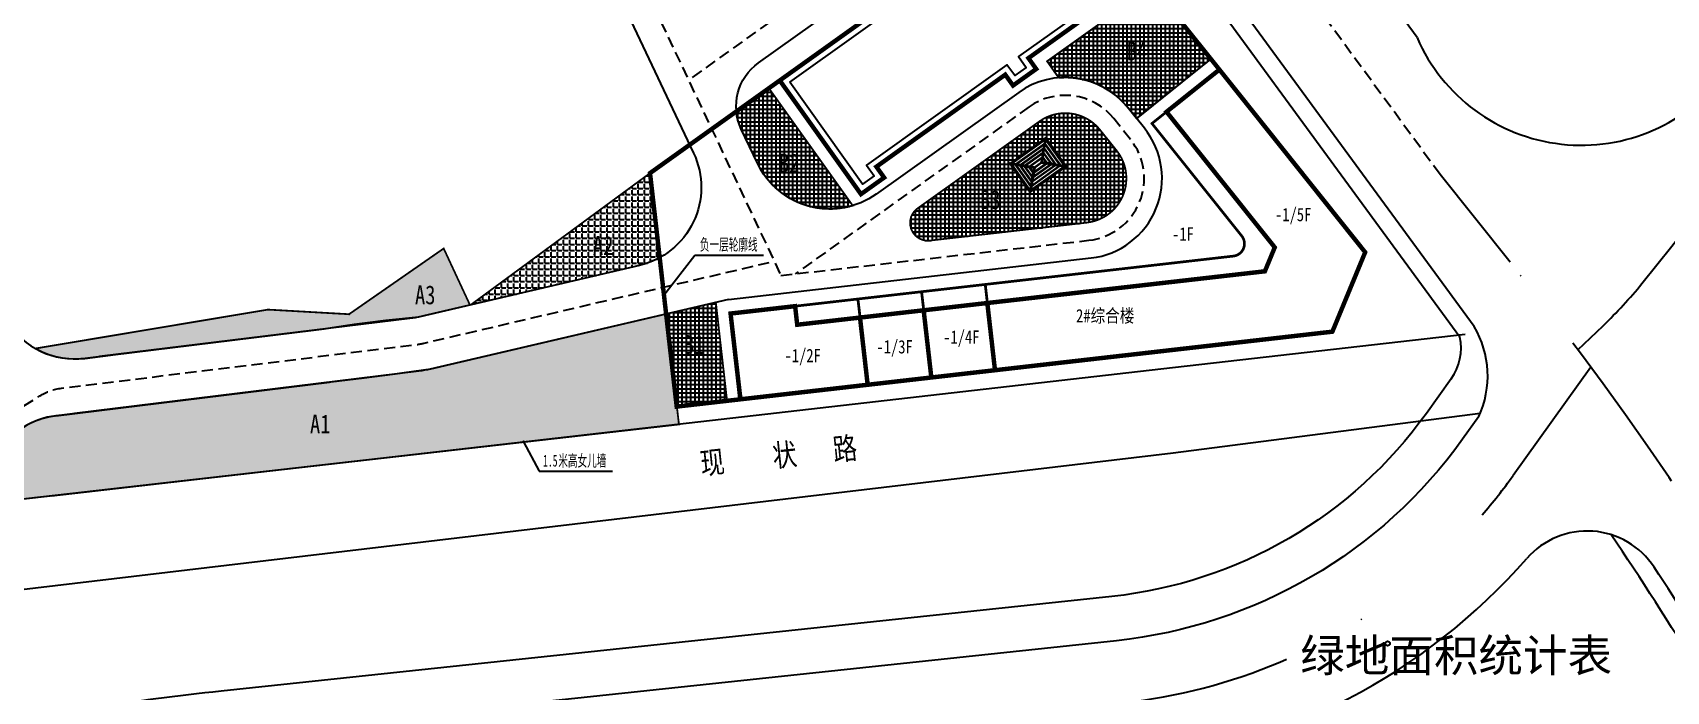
# Model space of a CAD drawing. Extents: x -809667 to 586099, y 3084146 to 3634412.
# Drawn here: x 382631 to 382814.6, y 3085645.5 to 3085719.5 of the extents above; entities that cross this region are included whole.
import ezdxf
from ezdxf.enums import TextEntityAlignment as Align

# ---------------------------------------------------------------- set-up
doc = ezdxf.new("R2010")
doc.units = 0
doc.header["$LTSCALE"] = 0.5
doc.header["$PDSIZE"] = 0.2
doc.linetypes.add('DASHDOT', pattern=[25.399999999999995, 12.7, -6.349999999999999, 0, -6.349999999999999])
doc.linetypes.add('DASHED', pattern=[0.75, 0.5, -0.25])
doc.layers.get('0').update_dxf_attribs({"linetype": 'CONTINUOUS'})
for name, color, linetype in [('0-人行道线', 46, 'CONTINUOUS'), ('DIM_LEAD', 3, 'CONTINUOUS'), ('J-WALL-墙体', 2, 'CONTINUOUS'), ('JMD', 7, 'CONTINUOUS'), ('JZD', 7, 'CONTINUOUS'), ('PUB_TITLE', 4, 'CONTINUOUS'), ('RD-中线', 1, 'DASHDOT'), ('后期', 7, 'CONTINUOUS'), ('建筑', 7, 'CONTINUOUS'), ('文字', 7, 'CONTINUOUS'), ('绿化轮廓', 3, 'CONTINUOUS'), ('道路', 4, 'CONTINUOUS')]:
    doc.layers.add(name, color=color, linetype=linetype)
doc.styles.add('-宋体', font='', dxfattribs={"width": 0.6})
doc.styles.add('_宋体', font='', dxfattribs={"width": 0.8})
doc.styles.add('DIMST', font='', dxfattribs={"width": 0.8})
doc.styles.add('HZ', font='', dxfattribs={"width": 0.8})
doc.styles.add('宋体', font='')
doc.styles.get('-宋体').set_extended_font_data('NSimSun')
doc.styles.get('_宋体').set_extended_font_data('SimSun')
doc.styles.get('DIMST').set_extended_font_data('SimSun')
doc.styles.get('HZ').set_extended_font_data('NSimSun')
doc.styles.get('宋体').set_extended_font_data('SimSun')
pattern_1 = [(0, (-703.3683403571486, 0), (0, 0.6985000000000001), [0.508, -0.1905]), (90, (-703.3683403571486, 0), (-0.6985000000000001, 4.277078946022132e-17), [0.508, -0.1905])]
pattern_2 = [(90, (0, 0), (-0.47625, 8.326672684688674e-17), []), (180, (0, 0), (-8.326672684688674e-17, -0.47625), [])]

# ---------------------------------------------------------------- blocks, each defined once
blk = doc.blocks.new('GC0000')
at = {"linetype": 'Continuous'}
blk.add_point((0, 0), dxfattribs=at)
blk = doc.blocks.new('SDFSFSFS')
at = {"layer": 'J-WALL-墙体', "color": 0}
for points in [[(2371.289053867426, 5710.322396772914), (-1727.321036857553, 3436.981395447627)], [(2347.922433731554, 5628.75033621653), (-1645.748976301198, 3413.6147753119)], [(1745.860966622568, 3236.465135019273), (2487.140296993457, 5824.245570297586), (2410.233420760604, 5846.275831033709), (1646.923829654173, 3181.588519521523)], [(4154.919534029963, 2487.537671219092), (2424.829309964494, 5606.720075480407)], [(4236.491594586463, 2464.171051083365), (2448.195930100366, 5688.292136036791)], [(2231.089333052107, 5220.890033434378), (-1237.888673518872, 3296.78167463257)], [(2207.722712916235, 5139.317972877994), (-1156.316612962662, 3273.415054496611)], [(2090.889612236555, 4731.457670095377), (-748.4563101803942, 3156.58195381728)], [(2067.522992100829, 4649.885609539226), (-666.8842496240395, 3133.215333681554)], [(1950.689891421382, 4242.025306757074), (-259.0239468418004, 3016.382233002223)], [(1927.323271285277, 4160.453246200224), (-177.4518862854457, 2993.015612866497)], [(1810.490170605801, 3752.592943418073), (230.4084164968226, 2876.182512187166)], [(2278.762141232553, 3024.969934341963), (1887.397046838829, 3730.562682682648)], [(2686.622444014531, 2908.136833663099), (2004.230147518305, 4138.4229854648)], [(2768.194504570973, 2884.770213527372), (2027.596767654322, 4219.995046021184)], [(3176.05480735295, 2767.937112848507), (2144.429868333769, 4627.855348803336)], [(3257.626867909392, 2744.570492712781), (2167.79648846967, 4709.42740935972)], [(3665.487170691369, 2627.737392033916), (2284.629589149117, 5117.287712142104)], [(3747.059231247957, 2604.370771897957), (2307.996209284989, 5198.859772698488)], [(801.4128403939249, 2712.616171235451), (-1863.274471118115, 3475.925762340659), (-1885.304731853335, 3399.018886107951), (702.4757034257636, 2657.739555737702)], [(-1749.351297593705, 3360.074519215152), (38.9443668932654, 135.9534342605621)], [(-1667.779237037117, 3336.707899079192), (62.31098702916643, 217.5254948169459)], [(-1259.91893425482, 3219.874798399862), (179.1440877089044, 625.3857975983992)], [(-1178.346873698232, 3196.508178263903), (202.5107078447763, 706.957858154783)], [(-770.486570915964, 3079.675077584572), (319.3438085244561, 1114.818160936469)], [(-688.9145103594055, 3056.308457448613), (342.7104286604736, 1196.39022149262)], [(-281.0542075771664, 2939.475356769282), (459.5435293401824, 1604.250524274306)], [(-199.4821470206953, 2916.108736633556), (482.9101494760835, 1685.82258483069)], [(840.2164673410589, 2642.657050773734), (76.90687623235863, -22.03026073775254), (0, 0), (741.2793303725775, 2587.780435275752)], [(115.8512431257404, 113.9231735232752), (4214.461333853193, 2387.264174849726)], [(139.2178632616997, 195.495234079659), (4132.889273296954, 2410.630794985685)], [(208.3781557616312, 2799.275635953993), (599.7432501558214, 2093.682887612376)], [(256.0509639415541, 603.3555368620437), (3725.028970514075, 2527.46389566455)], [(279.4175840776588, 684.9275974186603), (3643.456909957808, 2550.83051580051)], [(289.9502163179568, 2775.909015818266), (623.1098702917225, 2175.25494816876)], [(1787.123550469871, 3671.020882861456), (311.9804770533228, 2852.815892051207)], [(396.2506847575423, 1092.787900201045), (3235.596607175132, 2667.663616479607)], [(419.6173048934725, 1174.359960757429), (3154.024546618748, 2691.030236615334)], [(536.4504055733851, 1582.220263539813), (2746.164243836043, 2807.863337294431)], [(559.8170257092861, 1663.792324096197), (2664.59218327963, 2831.229957430158)], [(676.6501263891987, 2071.652626878582), (2256.731880496984, 2948.063058109256)], [(700.0167465251288, 2153.224687434966), (2175.159819940542, 2971.429678244982)], [(1685.727456601453, 3111.629399059806), (4350.414768111979, 2348.319807957392), (4372.445028847171, 2425.226684190333), (1784.664593569672, 3166.506014557555)], [(2197.190080675995, 3048.336554477923), (1864.030426702928, 3648.990622126032)]]:
    blk.add_lwpolyline(points, dxfattribs=at)
blk.add_lwpolyline([(1837.133933915815, 3195.608734767884), (1798.330306968681, 3265.567855229601), (650.0063630795339, 2628.636835527373), (688.8099900266388, 2558.677715065656)], close=True, dxfattribs=at)

msp = doc.modelspace()

# ---------------------------------------------------------------- hatches: boundary and pattern name
at = {"layer": '绿化轮廓'}
h = msp.add_hatch(dxfattribs=at)
h.set_pattern_fill('ANSI37', color=1, scale=0.3, angle=45)
h.set_pattern_definition(pattern_2)
edge = h.paths.add_edge_path()
edge.add_line((382755.0783695675, 3085709.826128822), (382763.424305134, 3085716.522049933))
edge.add_line((382763.424305134, 3085716.522049933), (382756.8029004398, 3085724.694649588))
edge.add_line((382756.8029004398, 3085724.694649588), (382745.0127077688, 3085716.274541473))
edge.add_line((382745.0127077688, 3085716.274541473), (382746.3398046806, 3085714.416284065))
edge.add_arc((382747.0549909141, 3085705.444745254), 8.999999999671074, 38.739975940226486, 94.5578224687203, ccw=False)
edge.add_line((382754.0749367181, 3085711.07682843), (382755.0783695675, 3085709.826128822))
h = msp.add_hatch(dxfattribs=at)
h.set_pattern_fill('ANSI37', color=1, scale=0.3, angle=45)
h.set_pattern_definition([(90, (-703.3683403571486, 0), (-0.47625, 8.326672684688674e-17), []), (180, (-703.3683403571486, 0), (-8.326672684688674e-17, -0.47625), [])])
edge = h.paths.add_edge_path()
edge.add_line((382713.7585237047, 3085713.235960692), (382710.1023515907, 3085710.624861335))
edge.add_arc((382716.0743967162, 3085711.203374101), 6.000000000110943, 185.532985647886, 205.3270832286973)
edge.add_line((382710.6511140747, 3085708.636663095), (382712.4591998801, 3085704.816302978))
edge.add_arc((382720.5941238421, 3085708.666369488), 9.000000000155865, 205.3270832318524, 282.1655351902488)
edge.add_line((382722.4907552107, 3085699.868483978), (382723.1786785246, 3085700.045460192))
edge.add_line((382723.1786785246, 3085700.045460192), (382713.7585237049, 3085713.235960692))
h = msp.add_hatch(dxfattribs=at)
h.set_pattern_fill('ANSI37', color=1, scale=0.3, angle=45)
h.set_pattern_definition(pattern_2)
edge = h.paths.add_edge_path()
edge.add_line((382752.8297152868, 3085706.236947309), (382750.9549608052, 3085708.573680351))
edge.add_arc((382747.054990914, 3085705.444745253), 5.000000000119728, 38.73997594221286, 125.5329856329046)
edge.add_line((382744.149133153, 3085709.513650594), (382730.4622851022, 3085699.739023194))
edge.add_arc((382731.6246282067, 3085698.111461057), 2.000000000054953, 125.5329856337188, 276.5175427430836)
edge.add_line((382731.8516430445, 3085696.12438676), (382749.4972824918, 3085698.140326467))
edge.add_arc((382748.929745396, 3085703.10801221), 4.999999999402923, 276.5175427575775, 398.7399759488914)
h.paths.add_polyline_path([(382740.8334244435, 3085704.77616599), (382743.1252346249, 3085701.567076127), (382747.1481055566, 3085704.44005786), (382744.8562953752, 3085707.649147724)], flags=16)
h = msp.add_hatch(dxfattribs=at)
h.set_pattern_fill('ANGLE', color=256, scale=0.2)
h.set_pattern_definition([(0, (0, 0), (0, 0.6985000000000001), [0.508, -0.1905]), (90, (0, 0), (-0.6985000000000001, 4.277078946022132e-17), [0.508, -0.1905])])
edge = h.paths.add_edge_path()
edge.add_line((382700.3958834897, 3085703.703557182), (382680.2589305504, 3085688.90717089))
edge.add_line((382680.2589305504, 3085688.90717089), (382699.1990335402, 3085693.334228032))
edge.add_arc((382697.1505883367, 3085702.098009903), 9.000000023849273, 283.1561102713246, 299.2086821289057)
edge.add_line((382701.5425157087, 3085694.242376613), (382700.3958834897, 3085703.703557182))
h = msp.add_hatch(dxfattribs=at)
h.set_pattern_fill('ANGLE', color=256, scale=0.2)
h.set_pattern_definition(pattern_1)
edge = h.paths.add_edge_path()
edge.add_arc((382687.0588989622, 3085543.515571734), 144.5665313212647, 95.05331200825037, 99.33145170009328, ccw=False)
edge.add_line((382674.3250980604, 3085687.520197677), (382680.1626330193, 3085688.884662319))
edge.add_line((382680.1626330193, 3085688.884662319), (382677.2086150101, 3085695.234195566))
edge.add_line((382677.2086150101, 3085695.234195566), (382666.5737307015, 3085687.846980482))
edge.add_line((382666.5737307015, 3085687.846980482), (382657.4637307016, 3085688.365980482))
edge.add_line((382657.4637307016, 3085688.365980482), (382631.3231912658, 3085683.993125715))
edge.add_arc((382635.776728508, 3085691.813995617), 8.999999999664706, 240.340966412035, 277.0088711479487)
edge.add_line((382636.8749356754, 3085682.881250182), (382639.777528358, 3085683.238099944))
edge.add_line((382639.777528358, 3085683.238099944), (382663.6180839882, 3085686.169033563))
h = msp.add_hatch(dxfattribs=at)
h.set_pattern_fill('ANGLE', color=256, scale=0.2)
h.set_pattern_definition(pattern_1)
edge = h.paths.add_edge_path()
edge.add_arc((382616.1550287183, 3086098.335208238), 420.8895321953326, 276.5790424868966, 278.1318805301304)
edge.add_line((382675.6907281932, 3085681.677676445), (382702.2042360852, 3085687.874940238))
edge.add_line((382702.2042360852, 3085687.874940238), (382703.6467665922, 3085675.462771369))
edge.add_line((382703.6467665922, 3085675.462771369), (382615.1424042946, 3085665.397270828))
edge.add_line((382615.1424042946, 3085665.397270828), (382614.9238476781, 3085665.746846658))
edge.add_line((382614.9238476781, 3085665.746846658), (382629.9371127127, 3085675.133217606))
edge.add_arc((382634.7082290347, 3085667.501936649), 8.999999999954497, 97.00887113949551, 122.01383580791531, ccw=False)
edge.add_line((382633.6100218686, 3085676.434682085), (382664.3779373431, 3085680.217342805))
h = msp.add_hatch(dxfattribs=at)
h.set_pattern_fill('ANSI37', color=1, scale=0.3, angle=45)
h.set_pattern_definition(pattern_2)
h.paths.add_polyline_path([(382702.2042360852, 3085687.874940238), (382703.9483405993, 3085688.282606994), (382707.7920967722, 3085689.181046048), (382709.0534933747, 3085678.113705818), (382703.3925531088, 3085677.473531231)])

# ---------------------------------------------------------------- linework, layer by layer
at = {"color": 250, "linetype": 'Continuous'}
msp.add_circle((382783.2852735433, 3085650.842774116), 0.25, dxfattribs=at)
at = {"layer": '0-人行道线', "linetype": 'Continuous', "flags": 128}
msp.add_lwpolyline([(382791.4108890096, 3085685.277151344), (382749.8434089535, 3085741.996412571)], dxfattribs=at)
for points in [[(382790.4081820081, 3085680.57497957, 0.2090867300820047), (382791.4108890096, 3085685.277151344, 0.3358455256397926)], [(382790.4081820081, 3085680.57497957), (382787.6330964608, 3085676.706910052, -0.2137556990850618), (382752.3030060747, 3085656.134722489), (382652.2031147902, 3085645.472169963)]]:
    msp.add_lwpolyline(points, format="xyb", dxfattribs=at)
at = {"layer": '0-人行道线', "linetype": 'Continuous'}
msp.add_arc((382672.6912015508, 3085436.021589428), 210.4502491929133, 95.58679852138711, 99.60483602773678, dxfattribs=at)
at = {"layer": 'DIM_LEAD', "linetype": 'Continuous'}
for p, q in [((382701.9644405276, 3085689.9738849), (382705.4464408105, 3085694.491957853)), ((382705.4464408105, 3085694.491957853), (382713.1563273611, 3085694.491957853)), ((382686.1920102407, 3085673.495127196), (382687.9430201448, 3085670.203438464)), ((382687.9430201448, 3085670.203438464), (382696.189343907, 3085670.203438464))]:
    msp.add_line(p, q, dxfattribs=at)
for points, const_width in [([(382701.9033972302, 3085689.894678108, 1), (382702.025483825, 3085690.053091691, 1)], 0.2), ([(382686.1528738813, 3085673.56869886, 1), (382686.2311466001, 3085673.421555532, 1)], 0.1666666666666667)]:
    msp.add_lwpolyline(points, format="xyb", close=True, dxfattribs=dict(at, const_width=const_width))
at = {"layer": 'RD-中线', "ltscale": 3}
for points in [[(382804.6614249549, 3085683.844578389), (382807.4976176496, 3085686.55455594, 0.03221910152827433), (382811.8558288341, 3085691.291933086, 0.0418855328783042), (382860.2257242012, 3085762.66627741, -0.05521070137479402), (382881.5677128381, 3085793.861583958, -0.05521070137479402)], [(382868.0481379809, 3085576.553089992), (382835.1349191843, 3085636.535650172, 0.0429899048287925), (382797.0572431043, 3085693.679554923), (382789.1768168305, 3085703.550972327)], [(382806.1179880948, 3085681.886556475), (382797.3833571461, 3085669.711739106, -0.02264216319142112), (382793.9086817585, 3085665.304310027, -0.02264216319142112)], [(382786.7102609575, 3085658.233587068, -0.1482896972132081), (382753.574045067, 3085644.202226527), (382628.4691735695, 3085630.876165465)]]:
    msp.add_lwpolyline(points, format="xyb", dxfattribs=at)
at = {"layer": '建筑', "color": 142, "linetype": 'Continuous', "const_width": 0.5, "flags": 128}
msp.add_lwpolyline([(382700.3958834897, 3085703.703557182), (382747.6785070696, 3085737.471012359), (382756.2798458284, 3085725.427052849), (382764.378256273, 3085715.33302536), (382780.7591897344, 3085694.809929899), (382777.0728772496, 3085685.885418341), (382703.3932048256, 3085677.467826716)], close=True, dxfattribs=at)
at = {"layer": '建筑', "linetype": 'Continuous', "const_width": 0.5, "flags": 128}
for points in [[(382714.9741409475, 3085714.114795349), (382747.6785070696, 3085737.471012359), (382755.9407759279, 3085725.922200583), (382742.9202788381, 3085716.623455747), (382743.7920361662, 3085715.402784145), (382741.1879367484, 3085713.543035178), (382740.3161794201, 3085714.76370678), (382725.8308764074, 3085704.418853149), (382726.7026337357, 3085703.198181547), (382724.0985343179, 3085701.33843258)], [(382710.5466727537, 3085678.285079606), (382777.0728774872, 3085685.885417734), (382780.7591897344, 3085694.809929899), (382764.3784194455, 3085715.332819997), (382758.4383556058, 3085710.591971803), (382770.5984526164, 3085695.357014582), (382769.4878659323, 3085692.66829922), (382716.9368371496, 3085686.664566404), (382716.6984714688, 3085688.750994405), (382709.4456503234, 3085687.922389896)], [(382723.9909511756, 3085687.470466713), (382724.8536079292, 3085679.919584389), (382777.0728774872, 3085685.885417734), (382780.7591897344, 3085694.809929899), (382764.3782551751, 3085715.333025812), (382758.4383556058, 3085710.591971803), (382770.5984526164, 3085695.357014582), (382769.48786587, 3085692.668299068)], [(382731.1444186067, 3085688.287720475), (382732.0070753603, 3085680.736838152), (382777.0728774872, 3085685.885417734), (382780.7591897344, 3085694.809929899), (382764.3782551751, 3085715.333025812), (382758.4383556058, 3085710.591971803), (382770.5984526164, 3085695.357014582), (382769.48786587, 3085692.668299068)], [(382738.2978860377, 3085689.104974238), (382739.1605427913, 3085681.554091915), (382777.0728774872, 3085685.885417734), (382780.7591897344, 3085694.809929899), (382764.3782551751, 3085715.333025812), (382758.4383556058, 3085710.591971803), (382770.5984526164, 3085695.357014582), (382769.48786587, 3085692.668299068)]]:
    msp.add_lwpolyline(points, close=True, dxfattribs=at)
at = {"layer": '建筑', "linetype": 'Continuous', "flags": 128}
msp.add_lwpolyline([(382716.0901030438, 3085713.928707737), (382747.502052273, 3085736.361929654), (382754.8248138315, 3085726.108288195), (382741.8043167419, 3085716.80954336), (382742.67607407, 3085715.588871757), (382741.374024361, 3085714.658997274), (382740.5022670328, 3085715.879668876), (382724.7149143111, 3085704.604940762), (382725.5866716395, 3085703.38426916), (382724.2846219306, 3085702.454394676)], close=True, dxfattribs=at)
at = {"layer": '建筑', "color": 6, "const_width": 0.3}
for points in [[(382716.6984714688, 3085688.750994405), (382765.9504991886, 3085694.377866525, 0.589507902096652), (382766.8857672852, 3085696.642167207), (382756.7970675671, 3085709.281943722), (382758.4383556058, 3085710.591971803), (382770.5984526164, 3085695.357014582), (382769.4878660232, 3085692.66829923), (382716.9368371497, 3085686.664566404)], [(382723.9909511756, 3085687.470466713), (382723.7525845157, 3085689.556903752), (382765.9504982476, 3085694.377866417, 0.5908270701609228), (382766.8857672968, 3085696.642167192), (382756.7970675671, 3085709.281943722), (382758.4383556059, 3085710.591971803), (382770.5984526164, 3085695.357014582), (382769.4878659323, 3085692.66829922)], [(382731.1444186067, 3085688.287720475), (382730.9060519468, 3085690.374157514), (382765.9504982476, 3085694.377866417, 0.5908270701609228), (382766.8857672968, 3085696.642167192), (382756.7970675671, 3085709.281943722), (382758.4383556059, 3085710.591971803), (382770.5984526164, 3085695.357014582), (382769.4878659323, 3085692.66829922)], [(382738.2978860377, 3085689.104974238), (382738.0595193778, 3085691.191411277), (382765.9504982476, 3085694.377866417, 0.5908270701609228), (382766.8857672968, 3085696.642167192), (382756.7970675671, 3085709.281943722), (382758.4383556059, 3085710.591971803), (382770.5984526164, 3085695.357014582), (382769.4878659323, 3085692.66829922)]]:
    msp.add_lwpolyline(points, format="xyb", close=True, dxfattribs=at)
at = {"layer": '建筑', "linetype": 'Continuous', "const_width": 0.1, "flags": 128}
for points in [[(382738.1698781779, 3085691.209791027), (382739.2818268579, 3085681.613151264)], [(382723.8629248879, 3085689.575282099), (382724.9775280412, 3085679.955732982)], [(382731.0164015329, 3085690.392536563), (382732.1296774496, 3085680.784442123)]]:
    msp.add_lwpolyline(points, dxfattribs=at)
at = {"layer": '文字', "color": 3, "linetype": 'Continuous'}
for p, q in [((382792.0002426305, 3085685.55458702, -859.056), (382757.8059418111, 3085681.657302398, -859.056)), ((382757.8059418111, 3085681.657302398, -859.056), (382633.146991393, 3085667.399261478, -859.056))]:
    msp.add_line(p, q, dxfattribs=at)
at = {"layer": '文字', "linetype": 'Continuous', "flags": 128}
for points in [[(382742.9202788381, 3085716.623455747), (382755.9311431115, 3085725.91532119)], [(382755.0783695676, 3085709.826128822), (382763.424305134, 3085716.522049933), (382756.8029004398, 3085724.694649588), (382745.0127077688, 3085716.274541473), (382746.3398046806, 3085714.416284065)], [(382743.7920361665, 3085715.402784145), (382742.9202788381, 3085716.623455747)], [(382756.7970675671, 3085709.281943722), (382764.3629856635, 3085715.352058966)], [(382751.2575003288, 3085708.196588786), (382752.0558330526, 3085707.201530248)], [(382710.5466727537, 3085678.285079606), (382709.4456503238, 3085687.922389896)], [(382709.5797916424, 3085687.735194987), (382710.6732292245, 3085678.2983147)]]:
    msp.add_lwpolyline(points, dxfattribs=at)
msp.add_lwpolyline([(382740.8334244435, 3085704.77616599), (382743.1252346249, 3085701.567076127), (382747.1481055566, 3085704.44005786), (382744.8562953752, 3085707.649147724)], close=True, dxfattribs=at)
at = {"layer": '绿化轮廓', "linetype": 'Continuous', "ltscale": 0.001, "const_width": 0.2, "flags": 128}
for points in [[(382755.0783695675, 3085709.826128822), (382763.424305134, 3085716.522049933), (382756.8029004398, 3085724.694649588), (382745.0127077688, 3085716.274541473), (382746.3398046806, 3085714.416284065, -0.2484839675018392), (382754.0749367181, 3085711.07682843), (382755.0783695675, 3085709.826128822)], [(382713.7585237047, 3085713.235960692), (382710.1023515907, 3085710.624861335, 0.08658343890988689), (382710.6511140747, 3085708.636663095), (382712.4591998801, 3085704.816302978, 0.3484249796118857), (382722.4907552107, 3085699.868483978), (382723.1786785246, 3085700.045460192), (382713.7585237049, 3085713.235960692)], [(382752.8297152868, 3085706.236947309), (382750.9549608052, 3085708.573680351, 0.3979130014700611), (382744.149133153, 3085709.513650594), (382730.4622851022, 3085699.739023194, 0.7741749544979397), (382731.8516430445, 3085696.12438676), (382749.4972824918, 3085698.140326467, 0.5903530674413078), (382752.8297152863, 3085706.236947308)], [(382663.6180839882, 3085686.169033563, -0.01866907435509129), (382674.3250980604, 3085687.520197677), (382680.1626330193, 3085688.884662319), (382677.2086150101, 3085695.234195566), (382666.5737307015, 3085687.846980482), (382657.4637307016, 3085688.365980482), (382631.3231912658, 3085683.993125715, 0.1613732191789856), (382636.8749356754, 3085682.881250182), (382639.777528358, 3085683.238099944), (382663.6180839882, 3085686.169033563)], [(382664.3779372983, 3085680.217342799, 0.006775637836499023), (382675.6907281932, 3085681.677676445), (382702.2042360852, 3085687.874940238), (382703.6467665922, 3085675.462771369), (382615.1424042946, 3085665.397270828), (382614.9238476781, 3085665.746846658), (382629.9371127127, 3085675.133217606, -0.1095397340103607), (382633.6100218686, 3085676.434682085), (382664.3779373431, 3085680.217342805)]]:
    msp.add_lwpolyline(points, format="xyb", dxfattribs=at)
msp.add_lwpolyline([(382700.3958834897, 3085703.703557182), (382680.2589305504, 3085688.90717089), (382699.1990335402, 3085693.334228032, 0.07015732530235516), (382701.5425157087, 3085694.242376613)], format="xyb", close=True, dxfattribs=at)
msp.add_lwpolyline([(382702.2042360852, 3085687.874940238), (382703.9483405993, 3085688.282606994), (382707.7920967722, 3085689.181046048), (382709.0534933747, 3085678.113705818), (382703.3925531088, 3085677.473531231)], close=True, dxfattribs=at)
at = {"layer": '道路', "color": 1, "linetype": 'DASHED', "ltscale": 5}
for p, q in [((382716.8447186951, 3085722.812994418), (382704.7206544173, 3085714.15444787)), ((382742.9867900486, 3085711.141212731), (382716.720304225, 3085692.382685486)), ((382754.3897032434, 3085707.488521348), (382752.5149487618, 3085709.82525439)), ((382715.1116904636, 3085692.198908165), (382749.7242973296, 3085696.15325217))]:
    msp.add_line(p, q, dxfattribs=at)
at = {"layer": '道路', "linetype": 'Continuous'}
for p, q in [((382637.9700474031, 3085683.015885111), (382639.777528358, 3085683.238099944)), ((382633.6100218686, 3085676.434682085), (382664.3779373431, 3085680.217342805)), ((382759.1708750405, 3085672.274822472, -859.056), (382793.6933484463, 3085676.7194715, -859.056)), ((382623.6254049077, 3085656.199984591, -859.056), (382759.1708750405, 3085672.274822472, -859.056))]:
    msp.add_line(p, q, dxfattribs=at)
at = {"layer": '道路', "linetype": 'Continuous', "flags": 128}
for points in [[(382786.5850905313, 3085718.929392511), (382763.5925207369, 3085750.30299444), (382708.2574907179, 3085863.553089992)], [(382793.0240603117, 3085686.459385818), (382751.4565802556, 3085743.178647045)]]:
    msp.add_lwpolyline(points, dxfattribs=at)
at = {"layer": '道路', "color": 1, "linetype": 'DASHED', "ltscale": 5, "flags": 128}
for points in [[(382675.1599971366, 3085776.614069967), (382715.1116904636, 3085692.198908165)], [(382789.1768168308, 3085703.550972327), (382757.5772843312, 3085746.668864873)]]:
    msp.add_lwpolyline(points, dxfattribs=at)
at = {"layer": '道路', "linetype": 'Continuous', "flags": 128}
for points in [[(382674.7627756413, 3085770.44050562), (382705.2855123118, 3085705.948076392, -0.477891590620223), (382699.1990335478, 3085693.334228035), (382674.3250980604, 3085687.520197677, -0.02682882485481633), (382673.6916060404, 3085687.407555285), (382638.522971358, 3085683.083862538)], [(382639.5787183396, 3085756.184880506), (382606.746214362, 3085739.92356249, 0.4434809432561275), (382603.1093807434, 3085727.087435322), (382628.145447832, 3085687.042878847, 0.2914499009932526), (382636.8749356754, 3085682.881250182), (382639.777528358, 3085683.238099944)], [(382709.2032100267, 3085689.510879472), (382749.9513121674, 3085694.166177873, 0.5903530674576576), (382755.9496911996, 3085708.740095388), (382754.0749367181, 3085711.07682843, 0.3979130014737559), (382741.8244469443, 3085712.768774867), (382725.8246678124, 3085701.342339875, -0.4674018903306415), (382712.4591998799, 3085704.816302978), (382710.6511140722, 3085708.6366631, -0.3629531303423709), (382712.5873673991, 3085716.086060515), (382739.477074039, 3085735.289668414), (382735.9900447245, 3085740.172354822)], [(382786.5850905313, 3085718.929392511, 0.5775632401753213), (382821.2790176729, 3085715.034473826, 0.4943749625729274)], [(382709.2032100267, 3085689.510879472), (382675.6907281932, 3085681.677676445, -0.02682882485702389), (382674.4237441532, 3085681.452391661), (382635.7102407682, 3085676.692886627)], [(382793.5365020306, 3085676.358061285, 0.2436910029573604), (382793.0240603117, 3085686.459385818, 0.335845525639614)], [(382793.5365020306, 3085676.358061285), (382791.6957050797, 3085673.792255491, -0.2137556990853739), (382752.8326056548, 3085651.162849172), (382636.6862712521, 3085638.791043614)], [(382856.990701419, 3085576.553089992, 0.06982594150941664), (382855.2167795773, 3085581.231119025), (382827.2448550545, 3085632.205882502, 0.02313248515869686), (382808.3994663212, 3085663.074216543)]]:
    msp.add_lwpolyline(points, format="xyb", dxfattribs=at)
at = {"layer": '道路', "color": 1, "linetype": 'DASHED', "ltscale": 5, "flags": 128}
msp.add_lwpolyline([(382544.2227101709, 3085741.105282866), (382592.6645463217, 3085663.623780277, 0.4142135623825943), (382603.688899459, 3085661.081411714), (382631.8229313322, 3085678.670953941, -0.1095397339684208), (382634.2715374352, 3085679.538596926), (382674.057675097, 3085684.429973473, 0.02682882485628804), (382675.0079131271, 3085684.598937061), (382714.3557767738, 3085693.796101453)], format="xyb", dxfattribs=at)
at = {"layer": '道路', "color": 1, "linetype": 'DASHED', "ltscale": 5}
for centre, radius, start, end in [((382747.054990914, 3085705.444745253), 7.000000000119728, 38.7399759422125, 125.5329856329055), ((382748.929745396, 3085703.10801221), 6.999999999402923, 276.5175427575747, 38.73997594888124)]:
    msp.add_arc(centre, radius, start, end, dxfattribs=at)
at = {"layer": '道路', "linetype": 'Continuous'}
for centre, radius, start, end in [((382634.7082290353, 3085667.501936649), 8.999999999999991, 97.00887114428093, 122.0138358126274), ((382805.7052395705, 3085654.48695026), 9, 33.2184350915564, 138.8110040821054), ((382747.0070102728, 3085705.853455663), 69.00000000003142, 276.080169436319, 318.8110040827927), ((382484.3973550222, 3085444.081279677), 393.0693985291637, 28.75411976583097, 33.21843509156607)]:
    msp.add_arc(centre, radius, start, end, dxfattribs=at)

# ---------------------------------------------------------------- block references
at = {"color": 8, "xscale": 0.001, "yscale": 0.001, "zscale": 0.001, "rotation": 6.517542840585115}
msp.add_blockref('SDFSFSFS', (382743.0857794066, 3085701.573655317), dxfattribs=at)
at = {"layer": 'JZD', "color": 8, "linetype": 'Continuous'}
msp.add_blockref('GC0000', (382666.5737307015, 3085687.846980482), dxfattribs=at)

# ---------------------------------------------------------------- texts
at = {"layer": 'DIM_LEAD', "color": 7, "linetype": 'Continuous', "style": '-宋体', "width": 0.6}
for s, p in [('负一层轮廓线', (382705.9946185004, 3085695.016957853)), ('1.5', (382688.3852299829, 3085670.728438464)), ('米高女儿墙', (382690.0864958057, 3085670.728438464))]:
    msp.add_text(s, height=1.321729957805907, dxfattribs=at).set_placement(p)
at = {"layer": 'JMD', "linetype": 'Continuous', "style": 'HZ', "width": 0.8}
for s, p in [('-1/5F', (382772.6698793708, 3085698.92602259)), ('-1F', (382760.2855830431, 3085696.858533368)), ('2#综合楼', (382751.5458013042, 3085687.714182357)), ('-1/4F', (382735.38054138, 3085685.154869947)), ('-1/2F', (382717.5538062726, 3085683.084287035)), ('-1/3F', (382727.8814779405, 3085684.070277124))]:
    msp.add_text(s, height=1.5, dxfattribs=at).set_placement(p, align=Align.MIDDLE)
at = {"layer": 'PUB_TITLE', "color": 0, "style": '宋体'}
msp.add_text('绿地面积统计表', height=3.670632911392405, dxfattribs=at).set_placement((382773.4600141364, 3085647.667278836))
at = {"layer": '后期', "color": 6, "style": '_宋体', "width": 0.8}
for s, p in [('B4', (382753.9509172168, 3085716.361481749)), ('B2', (382714.8775267242, 3085703.779092647)), ('B3', (382737.48234355, 3085699.662948929)), ('A2', (382693.9764762583, 3085694.510652787)), ('A3', (382673.982985475, 3085688.965841595)), ('B1', (382704.2014413176, 3085683.381992743)), ('A1', (382662.1830800495, 3085674.45449563))]:
    msp.add_text(s, height=2.114767932489451, dxfattribs=at).set_placement(p)
at = {"layer": '文字', "linetype": 'Continuous', "insert": (382705.9096915168, 3085672.305315375), "char_height": 2.5, "width": 81.40314252942335, "attachment_point": 1, "rotation": 5.902345883147581, "style": 'DIMST'}
msp.add_mtext('{\\fSimHei|b0|i0|c134|p49;现    状   路}', dxfattribs=at)

doc.saveas('drawing.dxf')
